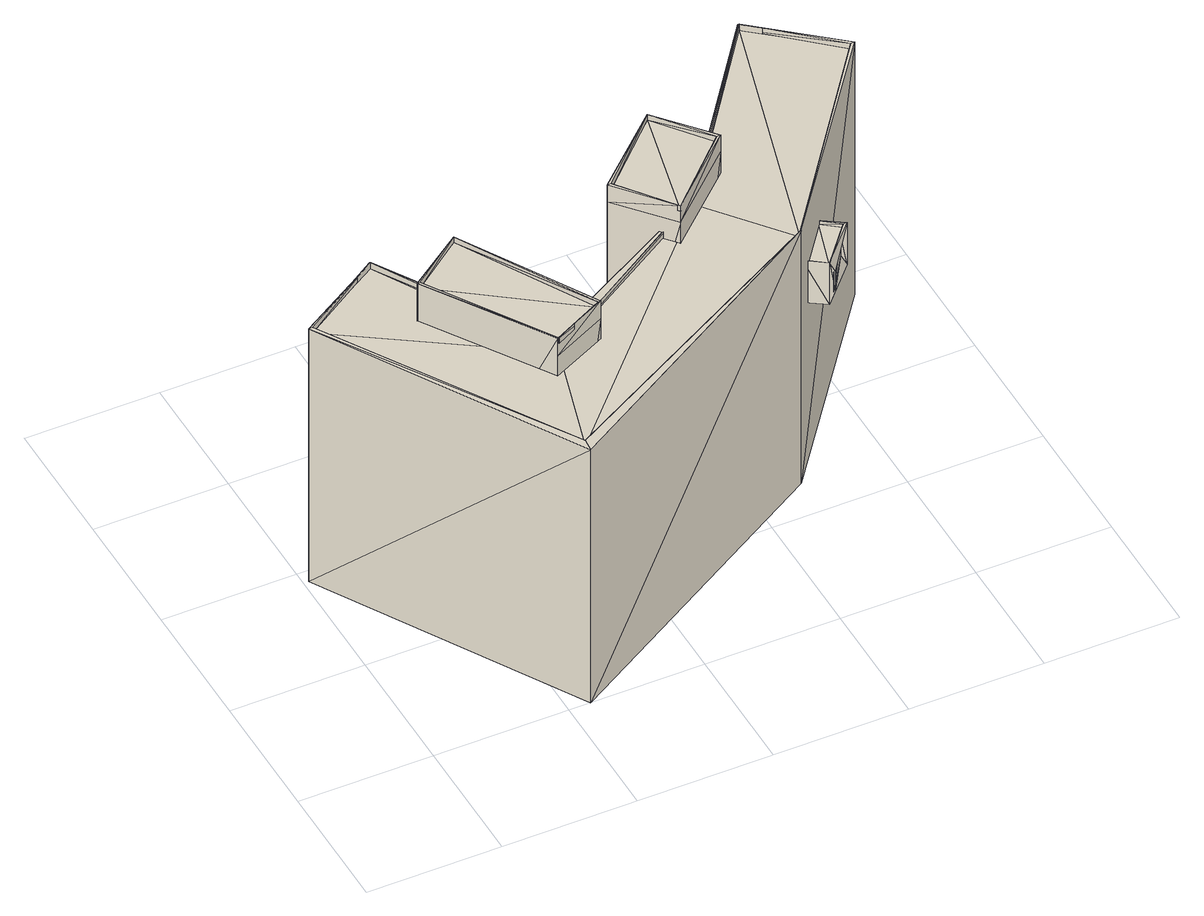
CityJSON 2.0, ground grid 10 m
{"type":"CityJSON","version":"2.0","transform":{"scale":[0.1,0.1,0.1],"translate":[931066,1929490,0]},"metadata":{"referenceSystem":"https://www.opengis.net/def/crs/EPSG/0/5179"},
"CityObjects":{
"building1":{"type":"Building","geometry":[{"type":"MultiSurface","lod":"3","boundaries":[[[0,1,2]],[[3,2,1]],[[4,5,0]],[[1,0,5]],[[6,7,4]],[[5,4,7]],[[8,9,6]],[[7,6,9]],[[10,11,8]],[[9,8,11]],[[12,13,10]],[[11,10,13]],[[14,15,12]],[[13,12,15]],[[2,3,14]],[[15,14,3]],[[1,16,3]],[[17,3,16]],[[5,18,1]],[[16,1,18]],[[7,19,5]],[[18,5,19]],[[9,20,7]],[[19,7,20]],[[11,21,9]],[[20,9,21]],[[13,22,11]],[[21,11,22]],[[15,23,13]],[[22,13,23]],[[3,17,15]],[[23,15,17]],[[8,24,10]],[[25,10,24]],[[4,26,6]],[[27,6,26]],[[0,28,4]],[[26,4,28]],[[2,29,0]],[[28,0,29]],[[14,30,2]],[[29,2,30]],[[6,27,8]],[[24,8,27]],[[12,31,14]],[[30,14,31]],[[10,25,12]],[[31,12,25]],[[19,20,18]],[[21,18,20]],[[32,33,34]],[[35,34,33]],[[36,37,38]],[[39,38,37]],[[38,40,36]],[[41,36,40]],[[42,43,44]],[[43,42,41]],[[40,45,41]],[[45,40,44]],[[43,32,44]],[[34,44,32]],[[41,33,43]],[[32,43,33]],[[45,35,41]],[[33,41,35]],[[44,34,45]],[[35,45,34]],[[46,47,48]],[[49,48,47]],[[48,49,36]],[[37,36,49]],[[38,39,46]],[[47,46,39]],[[48,42,46]],[[44,46,42]],[[36,41,48]],[[42,48,41]],[[46,44,38]],[[40,38,44]],[[50,51,52]],[[53,52,51]],[[54,55,56]],[[57,58,56]],[[59,60,57]],[[58,57,60]],[[55,54,59]],[[60,59,54]],[[56,50,54]],[[52,54,50]],[[58,51,56]],[[50,56,51]],[[60,53,58]],[[51,58,53]],[[54,52,60]],[[53,60,52]],[[61,62,63]],[[64,63,62]],[[63,64,65]],[[66,65,64]],[[67,68,61]],[[62,61,68]],[[63,56,61]],[[55,61,56]],[[65,57,63]],[[56,63,57]],[[61,55,67]],[[59,67,55]],[[57,66,59]],[[68,59,66]],[[23,17,22]],[[17,16,22]],[[22,16,21]],[[21,16,18]],[[69,70,71]],[[72,71,70]],[[73,74,75]],[[76,75,74]],[[39,47,37]],[[49,37,47]],[[64,66,62]],[[68,62,66]],[[27,24,26]],[[24,25,26]],[[30,29,31]],[[29,28,31]],[[31,28,25]],[[25,28,26]],[[77,78,79]],[[80,79,78]],[[79,80,81]],[[82,81,80]],[[81,82,83]],[[84,83,82]],[[85,78,77]],[[83,86,77]],[[84,87,83]],[[86,83,87]],[[77,75,85]],[[76,85,75]],[[86,73,77]],[[75,77,73]],[[87,74,86]],[[73,86,74]],[[77,88,83]],[[71,83,88]],[[79,89,77]],[[88,77,89]],[[81,72,79]],[[89,79,72]],[[83,71,81]],[[72,81,71]],[[88,69,71]],[[89,70,88]],[[69,88,70]],[[70,89,72]]]}]}
},
"vertices":[
[116,0,224],[117,10,224],[4,190,224],[7,190,224],[337,130,224],[336,130,224],[452,280,224],[449,280,224],[391,330,224],[392,330,224],[286,190,224],[288,190,224],[143,110,224],[143,100,224],[70,230,224],[69,230,224],[117,10,219],[7,190,219],[336,130,219],[449,280,219],[392,330,219],[288,190,219],[143,100,219],[69,230,219],[391,330,0],[286,190,0],[337,130,0],[452,280,0],[116,0,0],[4,190,0],[70,230,0],[143,110,0],[232,200,247],[263,160,247],[284,250,247],[315,210,247],[263,160,237],[263,160,0],[318,210,237],[318,210,0],[318,210,252],[263,160,252],[229,200,252],[232,200,252],[284,250,252],[315,210,252],[284,250,237],[284,250,0],[229,200,237],[229,200,0],[116,200,247],[76,170,247],[172,100,247],[133,80,247],[172,100,252],[174,100,252],[116,200,252],[74,170,252],[76,170,252],[132,80,252],[133,80,252],[174,100,236],[174,100,0],[116,200,236],[116,200,0],[74,170,236],[74,170,0],[132,80,236],[132,80,0],[366,140,168],[366,140,150],[386,170,168],[386,170,150],[388,170,174],[375,180,174],[363,140,174],[349,150,174],[363,140,177],[348,150,177],[363,140,140],[348,150,140],[391,170,140],[376,180,140],[391,170,177],[376,180,177],[349,150,177],[388,170,177],[375,180,177],[367,140,168],[367,140,150]
]}
